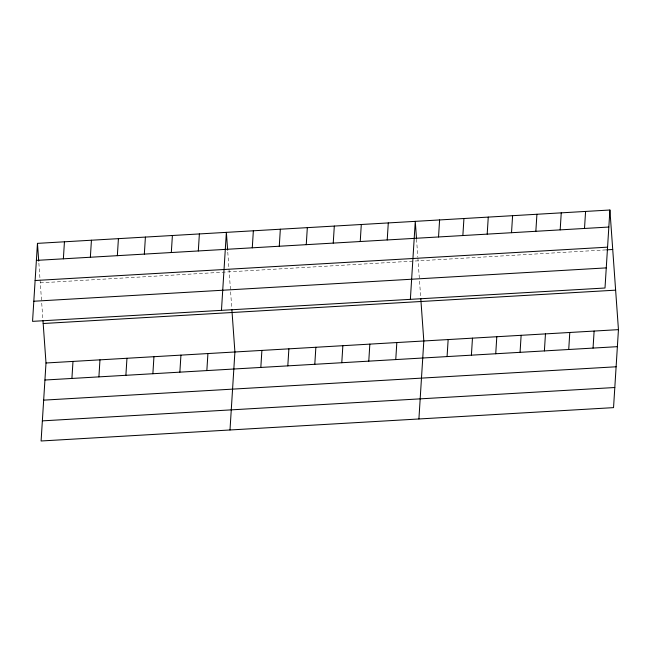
<?xml version="1.0" encoding="UTF-8"?>
<svg xmlns="http://www.w3.org/2000/svg" width="651" height="651" viewBox="0 0 651 651"><rect width="100%" height="100%" fill="white"/><g stroke="black" fill="none" stroke-linecap="round" stroke-linejoin="round"><path stroke-width="0.49" stroke-dasharray="3.25 2.44" d="M40.272 282.843L606.642 249.846M416.542 239.12L417.812 256.885M417.885 257.869L419.407 279.23M419.545 281.167L420.725 297.629M227.777 252.1L231.813 308.631M38.865 263.102L39.996 278.897M40.061 279.881L41.591 301.242M41.729 303.179L42.901 319.641"/><path stroke-width="0.98" d="M37.457 243.368L32.55 321.358L604.999 288.011L609.906 210.013L37.457 243.368L38.726 261.132M42.974 320.609L46.001 362.989L41.094 440.987L613.543 407.632L618.45 329.642L609.906 210.013M63.375 258.821L64.441 241.79M71.911 378.451L72.985 361.419M90.359 257.251L91.433 240.219M98.903 376.872L99.969 359.848M117.343 255.68L118.417 238.648M125.887 375.301L126.961 358.278M144.335 254.102L145.409 237.078M152.879 373.731L153.945 356.699M171.319 252.531L172.393 235.507M179.863 372.16L180.937 355.129M198.311 250.96L199.377 233.929M206.847 370.582L207.921 353.558M221.462 310.356L226.369 232.358L227.638 250.122M229.998 429.977L234.905 351.988L231.878 309.599M252.279 247.811L253.353 230.788M260.823 367.441L261.897 350.409M279.271 246.241L280.337 229.217M287.807 365.87L288.881 348.838M306.255 244.67L307.329 227.638M314.799 364.291L315.865 347.268M333.239 243.1L334.313 226.068M341.783 362.721L342.857 345.697M360.231 241.529L361.297 224.497M368.775 361.15L369.841 344.127M387.215 239.95L388.289 222.927M395.759 359.58L396.833 342.548M410.366 299.346L415.273 221.356L416.469 238.128M418.91 418.975L423.817 340.978L420.79 298.597M438.53 236.964L439.604 219.932M447.074 356.585L448.148 339.562M462.861 235.548L463.935 218.516M471.405 355.169L472.471 338.146M487.192 234.132L488.266 217.1M495.737 353.753L496.803 336.722M511.523 232.708L512.589 215.684M520.059 352.337L521.134 335.306M535.846 231.292L536.92 214.269M544.391 350.922L545.465 333.89M560.177 229.876L561.252 212.844M568.722 349.497L569.788 332.474M584.508 228.46L585.583 211.429M593.053 348.082L594.119 331.058M36.383 260.392L608.84 227.044M35.121 280.516L607.57 247.16M606.642 249.846L612.729 249.488M33.819 301.242L606.268 267.886M43.178 323.514L615.634 290.159M46.001 362.989L618.45 329.642M44.927 380.021L617.376 346.666M43.666 400.137L616.115 366.782M42.356 420.872L614.813 387.516"/></g></svg>
